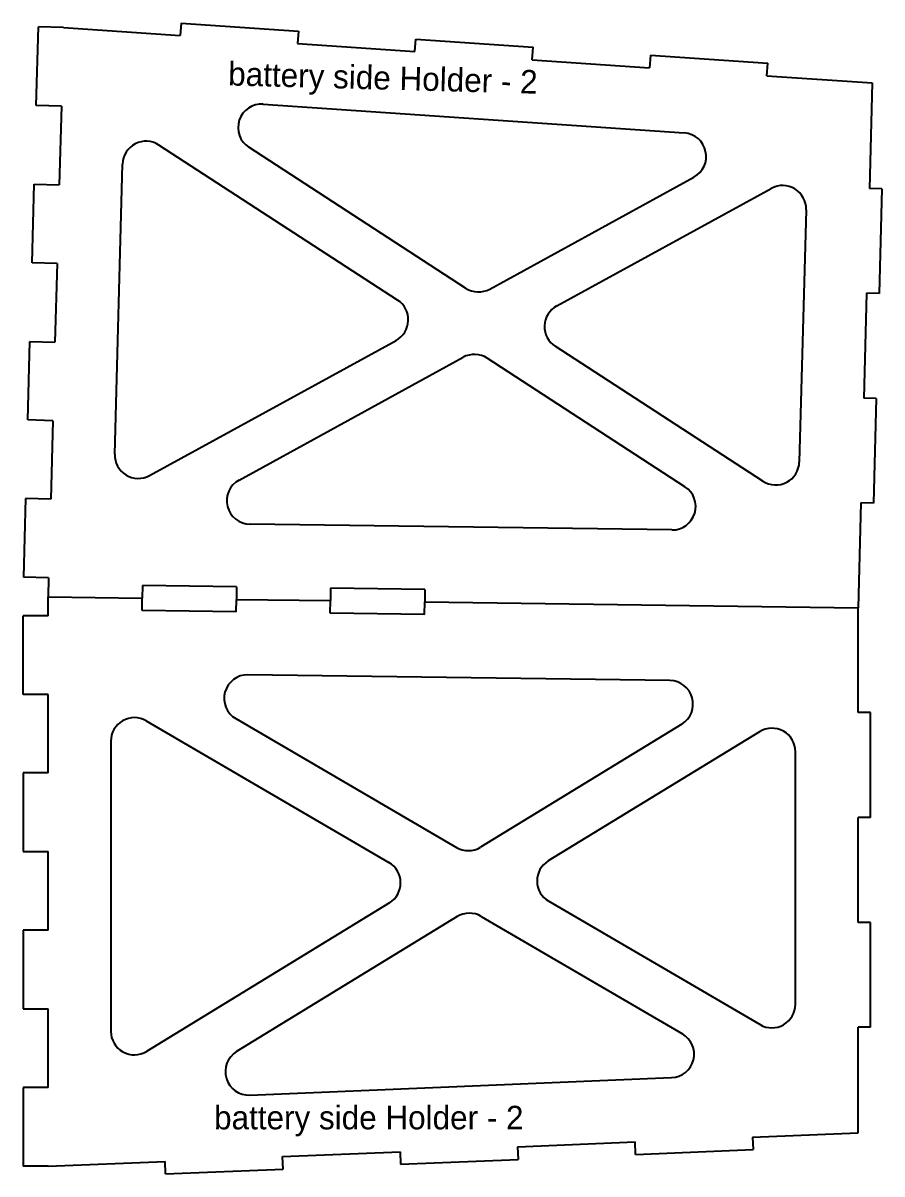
# Model space of a CAD drawing. Header units: inches. Extents: x -1514 to 1282, y -2074 to 286.
# Drawn here: x 68.28 to 95.67, y 113.59 to 150.28 of the extents above; entities that cross this region are included whole.
import ezdxf

# ---------------------------------------------------------------- set-up
doc = ezdxf.new("R2010")
doc.units = ezdxf.units.IN
doc.header["$LTSCALE"] = 0.1
doc.header["$MEASUREMENT"] = 0

msp = doc.modelspace()

# ---------------------------------------------------------------- linework, layer by layer
at = {"color": 7, "linetype": 'Continuous', "lineweight": 25}
for p, q in [((68.70748, 147.64691), (68.77529, 150.15328)), ((69.575, 150.13164), (68.77529, 150.15328)), ((69.575, 150.13164), (73.29968, 149.87625)), ((73.32703, 150.27516), (73.29968, 149.87625)), ((73.32703, 150.27516), (77.06825, 150.01863)), ((77.06825, 150.01863), (77.0409, 149.61972)), ((80.78211, 149.36318), (80.80946, 149.7621)), ((80.80946, 149.7621), (84.55068, 149.50557)), ((77.0409, 149.61972), (80.78211, 149.36318)), ((84.52333, 149.10665), (84.55068, 149.50557)), ((84.52333, 149.10665), (88.26454, 148.85012)), ((88.29189, 149.24904), (88.26454, 148.85012)), ((88.29189, 149.24904), (92.03311, 148.9925)), ((92.00576, 148.59359), (92.03311, 148.9925)), ((92.00576, 148.59359), (95.3641, 148.36331)), ((95.3641, 148.36331), (95.27325, 145.00524)), ((69.50719, 147.62527), (68.70748, 147.64691)), ((69.50719, 147.62527), (69.43939, 145.11891)), ((75.94396, 147.69024), (89.36974, 146.76964)), ((80.22622, 141.44605), (72.61606, 146.3866)), ((82.39754, 141.8248), (75.48426, 146.31293)), ((71.2078, 136.53141), (71.45794, 145.77782)), ((83.16626, 141.79609), (89.67876, 145.36363)), ((68.57188, 142.63417), (68.63968, 145.14054)), ((68.63968, 145.14054), (69.43939, 145.11891)), ((85.30327, 141.25642), (92.14409, 145.00381)), ((95.67311, 144.99442), (95.27325, 145.00524)), ((95.67311, 144.99442), (95.58269, 141.65223)), ((93.25414, 144.32576), (93.03644, 136.27861)), ((69.37158, 142.61254), (68.57188, 142.63417)), ((69.37158, 142.61254), (69.30378, 140.10617)), ((95.18284, 141.66305), (95.09242, 138.32085)), ((95.58269, 141.65223), (95.18284, 141.66305)), ((72.31786, 135.85335), (80.17816, 140.15922)), ((68.43627, 137.62143), (68.50407, 140.1278)), ((68.50407, 140.1278), (69.30378, 140.10617)), ((91.87833, 135.66983), (85.25521, 139.96959)), ((75.17188, 135.70646), (82.31518, 139.61955)), ((89.39161, 135.49584), (83.08389, 139.59084)), ((95.49228, 138.31004), (95.09242, 138.32085)), ((95.49228, 138.31004), (95.40186, 134.96784)), ((69.23598, 137.5998), (68.43627, 137.62143)), ((69.23598, 137.5998), (69.16817, 135.09343)), ((68.36846, 135.11506), (68.30066, 132.6087)), ((69.16817, 135.09343), (68.36846, 135.11506)), ((95.00201, 134.97866), (94.91159, 131.63647)), ((95.40186, 134.96784), (95.00201, 134.97866)), ((88.97308, 134.11685), (75.52206, 134.29876)), ((69.10037, 132.58706), (68.30066, 132.6087)), ((69.10037, 132.58706), (69.0841, 131.98576)), ((72.09204, 132.34496), (72.08663, 131.94515)), ((75.09176, 132.3044), (72.09204, 132.34496)), ((75.09176, 132.3044), (75.08635, 131.90458)), ((78.09149, 132.26383), (78.08608, 131.86402)), ((81.09662, 132.22319), (78.09149, 132.26383)), ((69.0841, 131.98576), (72.08663, 131.94515)), ((69.0841, 131.38423), (69.0841, 131.98576)), ((69.0841, 131.98576), (72.08663, 131.94515)), ((72.08122, 131.54534), (72.08663, 131.94515)), ((75.08095, 131.50477), (75.08635, 131.90458)), ((75.08635, 131.90458), (78.08608, 131.86402)), ((75.08635, 131.90458), (78.08608, 131.86402)), ((78.08067, 131.4642), (78.08608, 131.86402)), ((81.09122, 131.82337), (94.91159, 131.63647)), ((81.09122, 131.82337), (94.91159, 131.63647)), ((69.0841, 131.38423), (68.2841, 131.38423)), ((68.2841, 128.87695), (68.2841, 131.38423)), ((75.08095, 131.50477), (72.08122, 131.54534)), ((81.08581, 131.42356), (78.08067, 131.4642)), ((94.91159, 128.29305), (94.91159, 131.63647)), ((88.90817, 129.31759), (75.45716, 129.4995)), ((69.0841, 128.87695), (68.2841, 128.87695)), ((69.0841, 126.36966), (69.0841, 128.87695)), ((75.06903, 128.10178), (82.1039, 123.99695)), ((95.31159, 128.29305), (94.91159, 128.29305)), ((95.31159, 124.94964), (95.31159, 128.29305)), ((72.21208, 128.03212), (79.95307, 123.51527)), ((89.28926, 127.92778), (82.87311, 124.00486)), ((91.77036, 127.68661), (85.03339, 123.56753)), ((71.0841, 127.38434), (71.0841, 118.13454)), ((92.91159, 118.99665), (92.91159, 127.04673)), ((69.0841, 126.36966), (68.2841, 126.36966)), ((68.2841, 126.36966), (68.2841, 123.86237)), ((94.91159, 121.60622), (94.91159, 124.94964)), ((95.31159, 124.94964), (94.91159, 124.94964)), ((68.2841, 123.86237), (69.0841, 123.86237)), ((69.0841, 121.35509), (69.0841, 123.86237)), ((79.96632, 122.22761), (72.22533, 117.49467)), ((85.04664, 122.27987), (91.78361, 118.34886)), ((82.1266, 121.79028), (75.09447, 117.49074)), ((82.89581, 121.79819), (89.30946, 118.05584)), ((95.31159, 121.60622), (94.91159, 121.60622)), ((95.31159, 118.26281), (95.31159, 121.60622)), ((69.0841, 121.35509), (68.2841, 121.35509)), ((68.2841, 121.35509), (68.2841, 118.8478)), ((68.2841, 118.8478), (69.0841, 118.8478)), ((69.0841, 116.34052), (69.0841, 118.8478)), ((94.91159, 114.90351), (94.91159, 118.26281)), ((95.31159, 118.26281), (94.91159, 118.26281)), ((69.0841, 116.34052), (68.2841, 116.34052)), ((68.2841, 116.34052), (68.2841, 113.83323)), ((75.51675, 116.10151), (88.96253, 116.6587)), ((91.54825, 114.76413), (94.91159, 114.90351)), ((84.05468, 114.4536), (87.80147, 114.60887)), ((87.81802, 114.20936), (87.80147, 114.60887)), ((91.54825, 114.76413), (91.56481, 114.36462)), ((76.56111, 114.14307), (80.3079, 114.29834)), ((76.57767, 113.74357), (76.56111, 114.14307)), ((80.3079, 114.29834), (80.32445, 113.89883)), ((84.05468, 114.4536), (84.07124, 114.0541)), ((87.81802, 114.20936), (91.56481, 114.36462)), ((69.0841, 113.83323), (68.2841, 113.83323)), ((69.0841, 113.83323), (72.81433, 113.98781)), ((72.83088, 113.5883), (72.81433, 113.98781)), ((72.83088, 113.5883), (76.57767, 113.74357)), ((80.32445, 113.89883), (84.07124, 114.0541))]:
    msp.add_line(p, q, dxfattribs=at)
for p in [(81.09662, 132.22319), (81.08581, 131.42356)]:
    msp.add_line(p, (81.09122, 131.82337))
for centre, start, end in [((75.89265, 146.94199), 86.077433, 237.008196), ((89.31844, 146.0214), 298.713851, 86.077433), ((72.20767, 145.75754), 57.008196, 178.450374), ((92.50441, 144.34604), 358.450374, 118.713851), ((82.80593, 142.45386), 237.008196, 298.713851), ((79.81783, 140.81699), 298.713851, 57.008196), ((85.6636, 140.59865), 118.713851, 237.008196), ((82.6755, 138.96178), 57.008196, 118.713851), ((71.95753, 136.51113), 178.450374, 298.713851), ((92.28672, 136.29889), 237.008196, 358.450374), ((75.5322, 135.04869), 118.713851, 269.225187), ((88.98322, 134.86678), 269.225187, 57.008196), ((75.44702, 128.74957), 89.225187, 239.736523), ((88.89803, 128.56766), 301.442178, 89.225187), ((71.8341, 127.38434), 59.736523, 180), ((92.16159, 127.04673), 0, 121.442178), ((82.48188, 124.64474), 239.736523, 301.442178), ((79.57509, 122.86749), 301.442178, 59.736523), ((85.42462, 122.92766), 121.442178, 239.736523), ((82.51783, 121.1504), 59.736523, 121.442178), ((92.16159, 118.99665), 239.736523, 0), ((71.8341, 118.13454), 180, 301.442178), ((88.93147, 117.40805), 272.372941, 59.736523), ((75.4857, 116.85087), 121.442178, 272.372941)]:
    msp.add_arc(centre, 0.75, start, end, dxfattribs=at)

# ---------------------------------------------------------------- texts
at = {"insert": (74.81285, 148.06151), "char_height": 0.75, "attachment_point": 7, "rotation": 358.450374}
msp.add_mtext_dynamic_manual_height_columns('battery side Holder - 2', width=23.1830965, gutter_width=1, heights=[0.15205], dxfattribs=at)
at = {"insert": (74.37603, 115.76097), "char_height": 0.75, "attachment_point": 1}
msp.add_mtext_dynamic_manual_height_columns('battery side Holder - 2', width=23.1830965, gutter_width=1, heights=[0.15205], dxfattribs=at)

doc.saveas('drawing.dxf')
